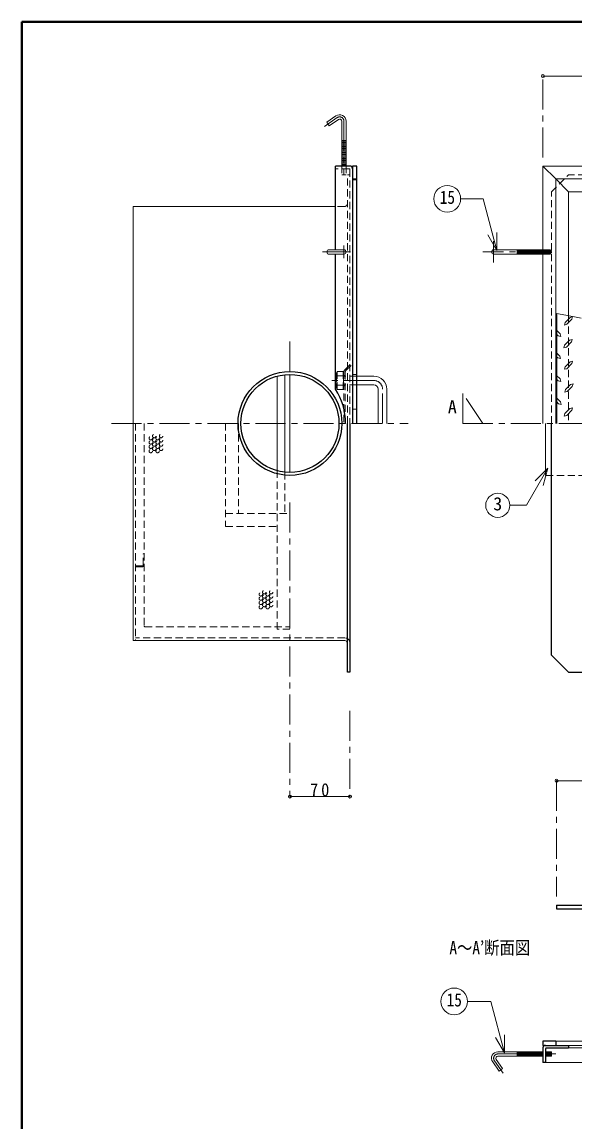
# Model space of a CAD drawing. Units: millimetres at full size, sheet at 1:7; details may follow other scales. Extents: x -1487 to 1348, y -983 to 984.
# Drawn here: x -1487 to -844, y -298 to 984 of the extents above; entities that cross this region are included whole.
import ezdxf
from ezdxf.enums import TextEntityAlignment as Align

# ---------------------------------------------------------------- set-up
doc = ezdxf.new("R2010")
doc.units = ezdxf.units.MM
doc.header["$LTSCALE"] = 7
doc.header["$PDMODE"] = 32
doc.header["$PDSIZE"] = 3.5
doc.linetypes.add('CHAIN1', pattern=[8, 5, -1, 1, -1])
doc.linetypes.add('DASHED1', pattern=[1.8, 1.2, -0.6])
doc.layers.add('0-A', color=4, linetype='Continuous', lineweight=9)
doc.styles.add('ＭＳ ゴシック', font='')
doc.styles.get('ＭＳ ゴシック').set_extended_font_data('MS Gothic')

msp = doc.modelspace()

# ---------------------------------------------------------------- linework, layer by layer
at = {"layer": '0-A', "color": 1, "lineweight": 40}
for p in [(-1487.357, -983.487), (1347.643, 983.513)]:
    msp.add_line(p, (-1487.357, 983.513), dxfattribs=at)
at = {"layer": '0-A'}
for p, q in [((-879.857, 920.513), (220.143, 920.513)), ((-1109.357, 845.412), (-1114.357, 845.412)), ((-1114.357, 844.542), (-1109.357, 844.95)), ((-1114.357, 843.538), (-1109.357, 843.947)), ((-1114.357, 842.535), (-1109.357, 842.943)), ((-1114.357, 841.532), (-1109.357, 841.94)), ((-1114.357, 840.528), (-1109.357, 840.937)), ((-1114.357, 839.525), (-1109.357, 839.933)), ((-1114.357, 838.522), (-1109.357, 838.93)), ((-1114.357, 837.518), (-1109.357, 837.927)), ((-1114.357, 836.515), (-1109.357, 836.923)), ((-1114.357, 835.512), (-1109.357, 835.92)), ((-1114.357, 834.508), (-1109.357, 834.917)), ((-1114.357, 833.505), (-1109.357, 833.913)), ((-1114.357, 832.502), (-1109.357, 832.91)), ((-1114.357, 831.498), (-1109.357, 831.907)), ((-1114.357, 830.495), (-1109.357, 830.903)), ((-1114.357, 829.492), (-1109.357, 829.9)), ((-1114.357, 828.488), (-1109.357, 828.897)), ((-1114.357, 827.485), (-1109.357, 827.893)), ((-1114.357, 826.482), (-1109.357, 826.89)), ((-1114.357, 825.478), (-1109.357, 825.887)), ((-1114.357, 824.475), (-1109.357, 824.883)), ((-1114.357, 823.472), (-1109.357, 823.88)), ((-1114.357, 822.468), (-1109.357, 822.877)), ((-1114.357, 821.465), (-1109.357, 821.873)), ((-1114.357, 820.462), (-1109.357, 820.87)), ((-1114.357, 819.458), (-1109.357, 819.867)), ((-1114.357, 818.455), (-1109.357, 818.863)), ((-1114.357, 817.452), (-1109.357, 817.86)), ((-1114.357, 816.448), (-1109.357, 816.857)), ((-1113.524, 815.513), (-1109.357, 815.853)), ((-864.857, 800.513), (-849.857, 785.513)), ((-1121.857, 768.513), (-1357.857, 768.513)), ((-1357.857, 515.513), (-1357.857, 768.513)), ((-909.756, 718.013), (-909.756, 713.013)), ((-908.886, 713.013), (-909.294, 718.013)), ((-907.883, 713.013), (-908.291, 718.013)), ((-906.879, 713.013), (-907.288, 718.013)), ((-905.876, 713.013), (-906.284, 718.013)), ((-904.873, 713.013), (-905.281, 718.013)), ((-903.869, 713.013), (-904.278, 718.013)), ((-902.866, 713.013), (-903.274, 718.013)), ((-901.863, 713.013), (-902.271, 718.013)), ((-900.859, 713.013), (-901.268, 718.013)), ((-899.856, 713.013), (-900.264, 718.013)), ((-898.853, 713.013), (-899.261, 718.013)), ((-897.849, 713.013), (-898.258, 718.013)), ((-896.846, 713.013), (-897.254, 718.013)), ((-895.843, 713.013), (-896.251, 718.013)), ((-894.839, 713.013), (-895.248, 718.013)), ((-893.836, 713.013), (-894.244, 718.013)), ((-892.833, 713.013), (-893.241, 718.013)), ((-891.829, 713.013), (-892.238, 718.013)), ((-890.826, 713.013), (-891.234, 718.013)), ((-889.823, 713.013), (-890.231, 718.013)), ((-888.819, 713.013), (-889.228, 718.013)), ((-887.816, 713.013), (-888.224, 718.013)), ((-886.813, 713.013), (-887.221, 718.013)), ((-885.809, 713.013), (-886.218, 718.013)), ((-884.806, 713.013), (-885.214, 718.013)), ((-883.803, 713.013), (-884.211, 718.013)), ((-882.799, 713.013), (-883.208, 718.013)), ((-881.796, 713.013), (-882.204, 718.013)), ((-880.793, 713.013), (-881.201, 718.013)), ((-879.857, 713.846), (-880.198, 718.013)), ((-848.154, 639.169), (-853.967, 633.263)), ((-845.904, 637.013), (-851.811, 631.107)), ((-848.154, 639.169), (-845.154, 640.013)), ((-845.904, 637.013), (-845.154, 640.013)), ((-859.779, 620.044), (-863.857, 624.286)), ((-861.936, 617.794), (-863.857, 619.716)), ((-861.936, 617.794), (-858.936, 617.044)), ((-859.779, 620.044), (-858.936, 617.044)), ((-855.373, 603.826), (-854.529, 606.826)), ((-852.373, 604.576), (-855.373, 603.826)), ((-848.717, 612.732), (-854.529, 606.826)), ((-846.467, 610.576), (-852.373, 604.576)), ((-848.717, 612.732), (-845.717, 613.482)), ((-846.467, 610.576), (-845.717, 613.482)), ((-860.154, 594.076), (-863.857, 597.779)), ((-862.404, 591.826), (-863.857, 593.279)), ((-862.404, 591.826), (-859.404, 591.076)), ((-860.154, 594.076), (-859.404, 591.076)), ((-848.154, 587.513), (-853.967, 581.607)), ((-845.904, 585.357), (-851.811, 579.357)), ((-848.154, 587.513), (-845.154, 588.263)), ((-845.904, 585.357), (-845.154, 588.263)), ((-1189.857, 570.659), (-1189.857, 460.367)), ((-859.873, 567.451), (-863.857, 571.435)), ((-862.029, 565.201), (-863.857, 567.029)), ((-862.029, 565.201), (-859.029, 564.451)), ((-859.873, 567.451), (-859.029, 564.451)), ((-854.342, 551.982), (-853.592, 554.982)), ((-851.436, 552.826), (-854.342, 551.982)), ((-847.686, 560.888), (-853.592, 554.982)), ((-845.529, 558.732), (-851.436, 552.826)), ((-847.686, 560.888), (-844.686, 561.732)), ((-845.529, 558.732), (-844.686, 561.732)), ((-859.311, 540.638), (-863.857, 545.185)), ((-861.467, 538.388), (-863.857, 541.12)), ((-861.467, 538.388), (-858.467, 537.638)), ((-859.311, 540.638), (-858.467, 537.638)), ((-848.248, 533.044), (-854.154, 527.138)), ((-846.092, 530.888), (-851.998, 524.888)), ((-848.248, 533.044), (-845.248, 533.794)), ((-846.092, 530.888), (-845.248, 533.794)), ((-863.857, 99.013), (-329.857, 99.013)), ((-1104.857, 80.513), (-1174.857, 80.513)), ((-909.756, -216.987), (-909.756, -221.987)), ((-908.886, -221.987), (-909.294, -216.987)), ((-907.883, -221.987), (-908.291, -216.987)), ((-906.879, -221.987), (-907.288, -216.987)), ((-905.876, -221.987), (-906.284, -216.987)), ((-904.873, -221.987), (-905.281, -216.987)), ((-903.869, -221.987), (-904.278, -216.987)), ((-902.866, -221.987), (-903.274, -216.987)), ((-901.863, -221.987), (-902.271, -216.987)), ((-900.859, -221.987), (-901.268, -216.987)), ((-899.856, -221.987), (-900.264, -216.987)), ((-898.853, -221.987), (-899.261, -216.987)), ((-897.849, -221.987), (-898.258, -216.987)), ((-896.846, -221.987), (-897.254, -216.987)), ((-895.843, -221.987), (-896.251, -216.987)), ((-894.839, -221.987), (-895.248, -216.987)), ((-893.836, -221.987), (-894.244, -216.987)), ((-892.833, -221.987), (-893.241, -216.987)), ((-891.829, -221.987), (-892.238, -216.987)), ((-890.826, -221.987), (-891.234, -216.987)), ((-889.823, -221.987), (-890.231, -216.987)), ((-888.819, -221.987), (-889.228, -216.987)), ((-887.816, -221.987), (-888.224, -216.987)), ((-886.813, -221.987), (-887.221, -216.987)), ((-885.809, -221.987), (-886.218, -216.987)), ((-884.806, -221.987), (-885.214, -216.987)), ((-883.803, -221.987), (-884.211, -216.987)), ((-882.799, -221.987), (-883.208, -216.987)), ((-881.796, -221.987), (-882.204, -216.987)), ((-880.793, -221.987), (-881.201, -216.987)), ((-879.857, -221.154), (-880.198, -216.987)), ((-875.776, -221.987), (-876.184, -216.987)), ((-874.773, -221.987), (-875.181, -216.987)), ((-873.769, -221.987), (-874.178, -216.987)), ((-872.766, -221.987), (-873.174, -216.987)), ((-871.763, -221.987), (-872.171, -216.987)), ((-870.759, -221.987), (-871.168, -216.987)), ((-869.756, -221.987), (-870.164, -216.987)), ((-876.779, -221.987), (-876.857, -221.032)), ((30.143, -229.487), (-876.857, -229.487))]:
    msp.add_line(p, q, dxfattribs=at)
at = {"layer": '0-A', "linetype": 'CHAIN1'}
for p, q in [((-879.857, 825.513), (-879.857, 920.513)), ((-1119.725, 872.004), (-1134.451, 861.693)), ((-1111.857, 867.908), (-1111.857, 805.513)), ((-1111.857, 708.013), (-1111.857, 723.013)), ((-937.256, 728.013), (-937.256, 703.013)), ((-1104.357, 715.513), (-1136.789, 715.513)), ((-869.857, 715.513), (-949.756, 715.513)), ((-1174.857, 611.013), (-1174.857, 572.663)), ((-1076.857, 565.513), (-1130.357, 565.513)), ((-1066.857, 515.513), (-1066.857, 555.513)), ((-973.191, 550.513), (-973.191, 515.513)), ((-949.857, 515.513), (-973.191, 550.513)), ((-1382.857, 515.513), (-1036.857, 515.513)), ((-973.191, 515.513), (500.143, 515.513)), ((-1174.857, 423.363), (-1174.857, 80.513)), ((-1104.857, 180.513), (-1104.857, 80.513)), ((-863.857, 99.013), (-863.857, -35.987)), ((-936.348, -227.355), (-926.037, -242.08)), ((-932.252, -219.487), (-864.756, -219.487))]:
    msp.add_line(p, q, dxfattribs=at)
at = {"layer": '0-A', "color": 7, "lineweight": 18}
for p, q in [((-1121.159, 874.052), (-1131.789, 866.609)), ((-1114.357, 867.908), (-1114.357, 815.513)), ((-1109.357, 867.908), (-1109.357, 815.513)), ((220.143, 815.513), (-879.857, 815.513)), ((-879.857, 815.513), (-879.857, 515.513)), ((-879.857, 815.513), (-864.857, 800.513)), ((205.143, 800.513), (-864.857, 800.513)), ((-864.857, 800.513), (-864.857, 515.513)), ((-949.599, 777.395), (-975.764, 777.395)), ((-933.418, 717.004), (-949.599, 777.395)), ((-933.418, 717.004), (-943.918, 735.19)), ((-933.418, 717.004), (-933.418, 738.004)), ((-1111.857, 718.013), (-1130.355, 718.013)), ((-937.256, 718.013), (-879.857, 718.013)), ((-1111.857, 713.013), (-1130.355, 713.013)), ((-937.256, 713.013), (-879.857, 713.013)), ((-1180.857, 572.347), (-1180.857, 458.679)), ((-1174.857, 572.663), (-1174.857, 458.363)), ((-1096.857, 570.513), (-1076.857, 570.513)), ((-1096.857, 560.513), (-1076.857, 560.513)), ((-1071.857, 515.513), (-1071.857, 555.513)), ((-1061.857, 515.513), (-1061.857, 555.513)), ((-1357.857, 262.513), (-1357.857, 515.513)), ((-876.857, 455.013), (-876.857, 515.513)), ((-873.886, 463.559), (-888.735, 448.709)), ((-873.886, 463.559), (-879.321, 443.274)), ((-876.857, 455.013), (-869.857, 455.013)), ((-1357.857, 262.513), (-1110.857, 262.513)), ((-924.607, -218.372), (-935.107, -200.185)), ((-924.607, -218.372), (-924.607, -197.372)), ((205.143, -204.487), (-864.857, -204.487)), ((-932.252, -216.987), (-879.857, -216.987)), ((-876.857, -216.987), (-869.756, -216.987)), ((-869.756, -216.987), (-869.756, -221.987)), ((-849.857, -209.487), (190.143, -209.487)), ((-849.857, -212.487), (190.143, -212.487)), ((-938.396, -228.789), (-930.953, -239.418)), ((-932.252, -221.987), (-879.857, -221.987)), ((-876.857, -221.987), (-869.756, -221.987))]:
    msp.add_line(p, q, dxfattribs=at)
at = {"layer": '0-A', "color": 5, "lineweight": 25}
for p, q in [((-1104.857, 815.513), (-1121.857, 815.513)), ((-1121.857, 718.013), (-1121.857, 815.513)), ((-1096.857, 815.513), (-1101.857, 815.513)), ((-1101.857, 815.513), (-1101.857, 515.513)), ((-1096.857, 515.513), (-1096.857, 815.513)), ((-1121.857, 555.513), (-1121.857, 713.013)), ((-863.857, 643.777), (-863.857, 515.513)), ((-1107.857, 225.513), (-1107.857, 515.513)), ((-1104.857, 515.513), (-1104.857, 225.513)), ((-869.857, 245.513), (-869.857, 515.513)), ((-849.857, 225.513), (-869.857, 245.513)), ((-1104.857, 225.513), (-1107.857, 225.513)), ((-849.857, 225.513), (190.143, 225.513)), ((-863.857, -45.987), (-447.857, -45.987)), ((-879.857, -204.487), (-879.857, -209.487)), ((-864.857, -204.487), (-879.857, -204.487)), ((-864.857, -204.487), (-864.857, -209.487)), ((-879.857, -209.487), (-849.857, -209.487)), ((-879.857, -212.487), (-879.857, -229.487)), ((-876.857, -213.487), (-876.857, -229.487)), ((-875.857, -212.487), (-849.857, -212.487)), ((-849.857, -209.487), (-849.857, -212.487)), ((-876.857, -229.487), (-879.857, -229.487))]:
    msp.add_line(p, q, dxfattribs=at)
at = {"layer": '0-A', "color": 7, "linetype": 'DASHED1', "lineweight": 18}
for p, q in [((-1105.857, 812.513), (-1121.857, 812.513)), ((-1104.857, 811.513), (-1104.857, 515.513)), ((-1096.857, 800.513), (-1101.857, 800.513))]:
    msp.add_line(p, q, dxfattribs=at)
at = {"layer": '0-A', "linetype": 'DASHED1'}
for p, q in [((-1114.357, 815.513), (-1114.357, 805.513)), ((-1109.357, 815.513), (-1109.357, 805.513)), ((-1109.357, 805.513), (-1114.357, 805.513)), ((-1104.857, 805.513), (-1107.857, 805.513)), ((-1107.857, 515.513), (-1107.857, 805.513)), ((-1097.357, 799.513), (-1101.857, 799.513)), ((-1097.357, 799.513), (-1097.357, 515.513)), ((190.143, 805.513), (-849.857, 805.513)), ((-1110.857, 768.513), (-1121.857, 768.513)), ((-879.857, 718.013), (-869.857, 718.013)), ((-878.786, 713.013), (-879.194, 718.013)), ((-877.783, 713.013), (-878.191, 718.013)), ((-876.779, 713.013), (-877.188, 718.013)), ((-875.776, 713.013), (-876.184, 718.013)), ((-874.773, 713.013), (-875.181, 718.013)), ((-873.769, 713.013), (-874.178, 718.013)), ((-872.766, 713.013), (-873.174, 718.013)), ((-871.763, 713.013), (-872.171, 718.013)), ((-870.759, 713.013), (-871.168, 718.013)), ((-869.857, 714.254), (-870.164, 718.013)), ((-879.789, 713.013), (-879.857, 713.846)), ((-879.857, 713.013), (-869.857, 713.013)), ((-849.857, 640.987), (-849.857, 515.513)), ((-1110.979, 577.892), (-1101.857, 587.013)), ((-1109.479, 577.27), (-1101.857, 584.892)), ((-1119.857, 576.013), (-1120.357, 574.513)), ((-1120.357, 574.513), (-1120.357, 556.513)), ((-1120.357, 574.513), (-1119.857, 571.013)), ((-1112.857, 576.013), (-1119.857, 576.013)), ((-1119.857, 576.013), (-1119.857, 555.013)), ((-1112.857, 571.013), (-1119.857, 571.013)), ((-1112.857, 576.013), (-1112.857, 555.013)), ((-1112.357, 565.513), (-1112.857, 560.013)), ((-1112.357, 574.513), (-1112.357, 556.513)), ((-1096.857, 570.513), (-1112.357, 570.513)), ((-1111.857, 575.77), (-1111.857, 515.513)), ((-1110.357, 571.513), (-1111.857, 571.513)), ((-1110.357, 575.149), (-1110.357, 515.513)), ((-1097.357, 572.513), (-1101.857, 572.513)), ((-1119.857, 555.013), (-1120.357, 556.513)), ((-1112.857, 560.013), (-1119.857, 560.013)), ((-1112.857, 555.013), (-1119.857, 555.013)), ((-1112.857, 560.013), (-1112.357, 556.513)), ((-1112.357, 556.513), (-1112.857, 555.013)), ((-1096.857, 560.513), (-1112.357, 560.513)), ((-1110.357, 559.513), (-1111.857, 559.513)), ((-1097.357, 532.096), (-1101.857, 532.096)), ((-1354.857, 515.513), (-1354.857, 262.513)), ((-1344.857, 515.513), (-1344.857, 279.513)), ((-1249.857, 515.513), (-1249.857, 395.513)), ((-1234.857, 515.513), (-1234.857, 410.513)), ((-1189.857, 460.367), (-1189.857, 275.513)), ((-1180.857, 458.679), (-1180.857, 410.513)), ((-829.857, 455.013), (-869.857, 455.013)), ((-1249.857, 410.513), (-1174.857, 410.513)), ((-1249.857, 395.513), (-1189.857, 395.513)), ((-1344.857, 363.513), (-1345.857, 363.513)), ((-1345.857, 350.513), (-1345.857, 363.513)), ((-1346.857, 349.513), (-1354.857, 349.513)), ((-1346.857, 348.513), (-1354.857, 348.513)), ((-1343.857, 278.513), (-1174.857, 278.513)), ((-1174.857, 275.513), (-1189.857, 275.513)), ((-1110.857, 265.513), (-1354.857, 265.513))]:
    msp.add_line(p, q, dxfattribs=at)
at = {"layer": '0-A', "color": 7, "lineweight": 18}
for points in [[(-1118.291, 869.956), (-1128.921, 862.513), (-1131.789, 866.609)], [(-835.13, 638.275), (-853.22, 641.607), (-863.857, 643.777)], [(-873.886, 463.559), (-899.004, 420.052), (-918.478, 420.052)], [(-924.607, -218.372), (-940.721, -158.235), (-967.729, -158.235)], [(-934.3, -225.921), (-926.857, -236.551), (-930.953, -239.418)]]:
    msp.add_lwpolyline(points, dxfattribs=at)
at = {"layer": '0-A', "linetype": 'DASHED1'}
for points in [[(-869.857, 515.513), (-869.857, 785.513), (-849.857, 805.513)], [(-1119.857, 571.013), (-1120.357, 565.513), (-1119.857, 560.013), (-1120.357, 556.513)], [(-1112.857, 576.013), (-1112.357, 574.513), (-1112.857, 571.013), (-1112.357, 565.513)]]:
    msp.add_lwpolyline(points, dxfattribs=at)
at = {"layer": '0-A'}
for points in [[(-849.857, 640.987), (-849.857, 785.513), (-551.778, 785.513)], [(-851.811, 631.107), (-854.811, 630.263), (-853.967, 633.263)], [(-851.811, 579.357), (-854.811, 578.607), (-853.967, 581.607)], [(-851.998, 524.888), (-854.998, 524.138), (-854.154, 527.138)]]:
    msp.add_lwpolyline(points, dxfattribs=at)
at = {"layer": '0-A', "color": 5, "lineweight": 25}
msp.add_lwpolyline([(-863.857, -45.987), (-863.857, -50.487), (-447.857, -50.487)], dxfattribs=at)
at = {"layer": '0-A', "color": 7, "lineweight": 18}
for centre, radius in [((-991.364, 777.395), 15.6), ((-932.478, 420.052), 14), ((-983.329, -158.235), 15.6)]:
    msp.add_circle(centre, radius, dxfattribs=at)
at = {"layer": '0-A', "color": 5, "lineweight": 25}
for radius in [60.5, 57.15]:
    msp.add_circle((-1174.857, 515.513), radius, dxfattribs=at)
at = {"layer": '0-A', "linetype": 'DASHED1'}
for centre in [(-1337.148, 498.336), (-1333.148, 500.836), (-1329.148, 498.336), (-1325.148, 500.836), (-1337.148, 493.336), (-1337.148, 488.336), (-1333.148, 495.836), (-1333.148, 490.836), (-1333.148, 485.836), (-1329.148, 493.336), (-1329.148, 488.336), (-1325.148, 495.836), (-1325.148, 490.836), (-1325.148, 485.836), (-1337.148, 483.336), (-1329.148, 483.336), (-1204.802, 318.796), (-1196.802, 318.796), (-1208.802, 316.296), (-1208.802, 311.296), (-1208.802, 306.296), (-1204.802, 313.796), (-1204.802, 308.796), (-1200.802, 316.296), (-1200.802, 311.296), (-1200.802, 306.296), (-1196.802, 313.796), (-1196.802, 308.796), (-1208.802, 301.296), (-1204.802, 303.796), (-1200.802, 301.296), (-1196.802, 303.796)]:
    msp.add_circle(centre, 2, dxfattribs=at)
at = {"layer": '0-A', "color": 7, "lineweight": 18}
for centre, radius, start, end in [((-1116.857, 867.908), 7.5, 0, 125), ((-1116.857, 867.908), 2.5, 0, 125), ((-1111.857, 715.513), 2.5, 270, 90), ((-937.256, 715.513), 2.5, 90, 270), ((-1076.857, 555.513), 15, 0, 90), ((-1076.857, 555.513), 5, 0, 90), ((-1110.857, 259.513), 3, 0, 90), ((-932.252, -224.487), 7.5, 90, 215), ((-932.252, -224.487), 2.5, 90, 215)]:
    msp.add_arc(centre, radius, start, end, dxfattribs=at)
at = {"layer": '0-A', "linetype": 'CHAIN1'}
for centre, radius, start, end in [((-1116.857, 867.908), 5, 0, 125), ((-1076.857, 555.513), 10, 0, 90), ((-932.252, -224.487), 5, 90, 215)]:
    msp.add_arc(centre, radius, start, end, dxfattribs=at)
at = {"layer": '0-A', "color": 7, "linetype": 'DASHED1', "lineweight": 18}
msp.add_arc((-1105.857, 811.513), 1, 0, 90, dxfattribs=at)
at = {"layer": '0-A', "color": 5, "lineweight": 25}
for centre, radius, start, end in [((-1104.857, 812.513), 3, 0, 90), ((-1182.524, 515.513), 72.667, 0, 33.39849), ((-876.857, -212.487), 3, 90, 180), ((-875.857, -213.487), 1, 90, 180)]:
    msp.add_arc(centre, radius, start, end, dxfattribs=at)
at = {"layer": '0-A', "linetype": 'DASHED1'}
for centre, radius, start, end in [((-1110.857, 771.513), 3, 270, 0), ((-1108.857, 575.77), 3, 135, 180), ((-1107.357, 575.149), 3, 135, 180), ((-1346.857, 350.513), 2, 270, 0), ((-1346.857, 350.513), 1, 270, 0), ((-1343.857, 279.513), 1, 180, 270), ((-1110.857, 259.513), 6, 0, 90)]:
    msp.add_arc(centre, radius, start, end, dxfattribs=at)
at = {"layer": '0-A', "color": 7, "lineweight": 18}
msp.add_ellipse((-1130.345, 715.513), major_axis=(0, -2.5), ratio=0.57, start_param=3.14159265, end_param=6.28318531, dxfattribs=at)
at = {"layer": '0-A'}
for p in [(-879.857, 920.513), (-863.857, 99.013), (-1174.857, 80.513), (-1104.857, 80.513)]:
    msp.add_point(p, dxfattribs=at)

# ---------------------------------------------------------------- texts
at = {"layer": '0-A', "color": 7, "style": 'ＭＳ ゴシック', "width": 0.85}
for s, p in [('15', (-1000.114, 766.895)), ('A～A’断面図', (-988.857, -107.987)), ('15', (-992.079, -168.735))]:
    msp.add_text(s, height=15.4, dxfattribs=at).set_placement(p, align=Align.BOTTOM_LEFT)
at = {"layer": '0-A', "color": 7, "style": 'ＭＳ ゴシック'}
for s, p in [('A', (-990.691, 522.513)), ('3', (-937.728, 409.552))]:
    msp.add_text(s, height=15.4, dxfattribs=at).set_placement(p, align=Align.BOTTOM_LEFT)
at = {"layer": '0-A', "color": 7, "insert": (-1151.232, 80.513), "char_height": 15.4, "attachment_point": 7, "style": 'ＭＳ ゴシック'}
msp.add_mtext('\\T1.36;\\W0.9;70', dxfattribs=at)

doc.saveas('drawing.dxf')
